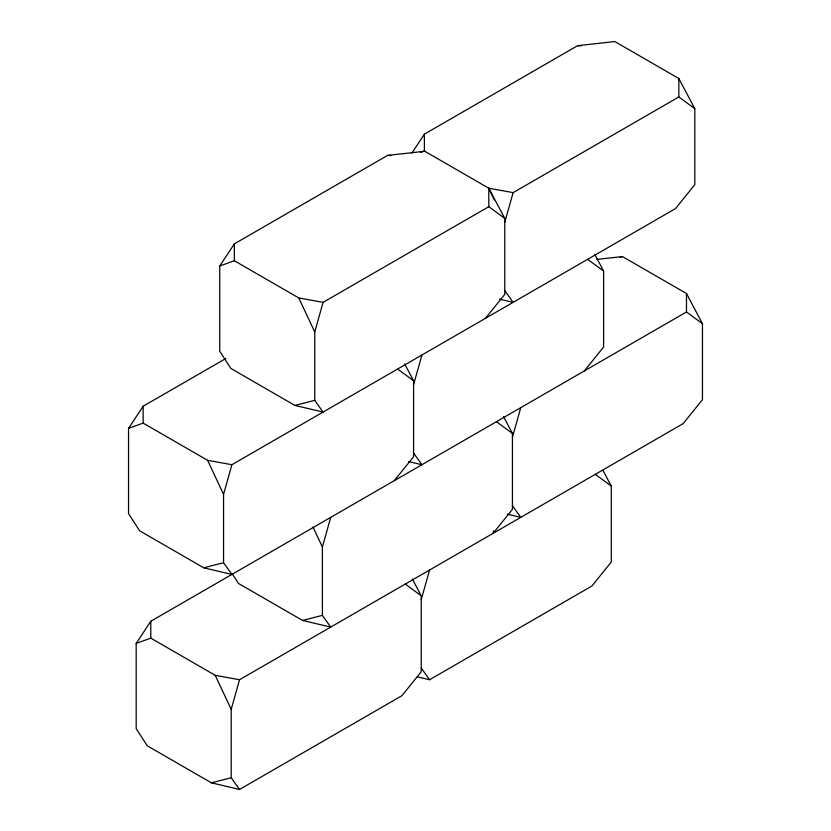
<?xml version="1.0" encoding="UTF-8"?>
<svg xmlns="http://www.w3.org/2000/svg" width="831" height="831" viewBox="0 0 831 831"><rect width="100%" height="100%" fill="white"/><g stroke="black" fill="none" stroke-linecap="round" stroke-linejoin="round"><path stroke-width="1.25" d="M493.51 530.791L493.095 533.346L512.426 509.361L512.426 433.418L503.544 416.653M225.939 358.441L143.161 406.234L128.535 428.37L128.535 513.62L139.608 530.78L203.73 567.802L231.891 574.429L223.56 562.722L223.56 494.352L231.891 464.716L675.478 208.612L694.809 184.638L694.809 108.684L678.834 78.509L614.815 41.55L577.638 45.674L424.381 134.155L411.854 153.133M424.786 151.263L387.61 155.387L234.352 243.867L219.727 266.013L219.727 351.253L230.8 368.413L294.922 405.435L323.082 412.072L314.752 400.355L314.752 331.985L323.082 302.349L488.794 206.68L488.794 188.221L424.381 151.034L420.735 152.353M412.353 579.02L421.234 595.785L421.234 671.728L401.903 695.713L239.536 789.45L231.205 777.733L231.205 709.362L239.536 679.737L683.134 423.633L702.465 399.649L702.465 323.706L686.479 293.52L622.461 256.571L596.824 259.407M232.223 573.774L238.445 583.435L302.577 620.456L330.728 627.083L322.397 615.366L322.397 546.995L330.728 517.37M413.589 384.628L421.93 355.003M504.781 222.261L513.122 192.636L678.834 96.967L678.834 78.509M421.234 599.65L429.575 570.024M512.426 437.283L520.767 407.657M239.536 789.45L211.386 782.823L147.253 745.791L136.191 728.642L136.191 643.391L150.806 621.245L686.479 311.978L686.479 293.52M485.449 318.325L504.781 294.351L504.781 218.408L488.794 188.221L513.122 192.636M394.258 480.692L413.589 456.718L413.589 380.764L404.707 363.999M584.286 370.979L603.618 347.005L603.618 271.051L594.736 254.286M417.328 676.85L429.575 679.737L591.932 586L611.273 562.016L611.273 486.073L602.984 470.419M219.727 266.013L234.352 260.747L298.765 297.934L323.082 302.349M128.535 428.37L143.161 423.114L207.573 460.301L231.891 464.716M136.191 643.391L150.806 638.135L215.219 675.323L239.536 679.737M620.155 257.34L622.461 256.571M294.922 405.435L314.752 400.355M203.73 567.802L223.56 562.722M302.577 620.456L322.397 615.366M211.386 782.823L231.205 777.733M577.638 45.674L581.336 45.819M387.61 155.387L391.297 155.532M499.649 299.181L513.122 302.349L504.781 290.642M408.457 461.548L421.93 464.716L413.589 452.999M507.294 514.202L520.767 517.37L512.426 505.653M678.834 96.967L694.809 108.684M686.479 311.978L702.465 323.706M587.642 259.334L603.618 271.051M488.794 206.68L504.781 218.408M595.287 474.345L611.273 486.073M496.439 421.691L512.426 433.418M397.602 369.047L413.589 380.764M405.248 584.058L421.234 595.785M421.234 668.02L429.575 679.737M488.794 188.221L494.31 199.959M298.765 297.934L314.752 331.985M313.027 527.041L322.397 546.995M207.573 460.301L223.56 494.352M215.219 675.323L231.205 709.362M424.381 134.155L424.381 151.034M234.352 243.867L234.352 260.747M150.806 621.245L150.806 638.135M143.161 406.234L143.161 423.114"/></g></svg>
